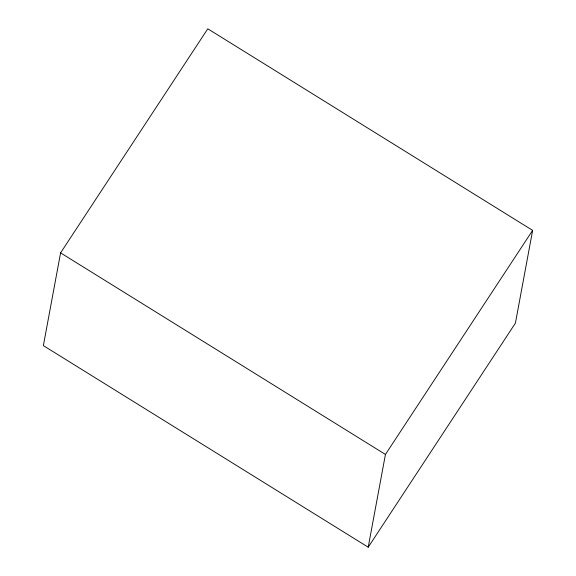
<?xml version="1.0" encoding="UTF-8"?>
<svg xmlns="http://www.w3.org/2000/svg" width="576" height="576" viewBox="0 0 576 576"><rect width="100%" height="100%" fill="white"/><g stroke="black" fill="none" stroke-linecap="round" stroke-linejoin="round"><path stroke-width="0.86" d="M60.588 252.871L43.366 345.622L368.215 547.2L515.412 323.129L532.634 230.378L207.785 28.8L60.588 252.871L385.438 454.442L368.215 547.2M385.438 454.442L532.634 230.378"/></g></svg>
